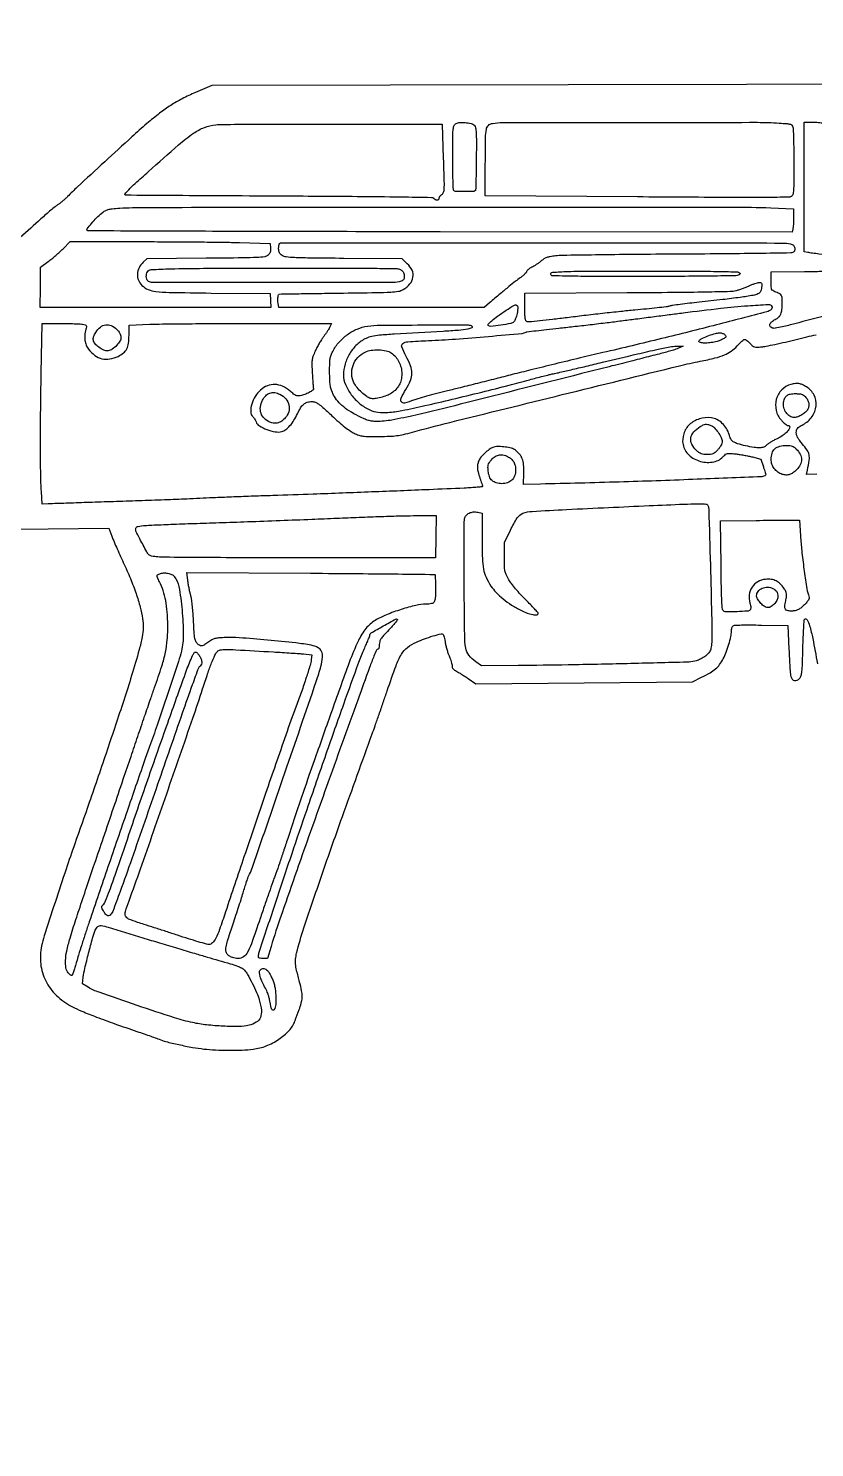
# Model space of a CAD drawing. Extents: x 225 to 3815, y 150 to 1222.
# Drawn here: x 1177 to 1771, y 150 to 1222 of the extents above; entities that cross this region are included whole.
import ezdxf

# ---------------------------------------------------------------- set-up
doc = ezdxf.new("R2010")
doc.units = 0
doc.header["$MEASUREMENT"] = 0

msp = doc.modelspace()

# ---------------------------------------------------------------- linework, layer by layer
at = {"color": 6}
for points in [[(2838.900892, 1188.764707, -0.000001), (2809.671875, 1189.558423, -0.000001), (2775.063923, 1190.498359, -0.000001), (2738.5, 1191.491581, 0.000093)], [(2123.5, 1180.123658), (1719.5, 1179.454672), (1315.5, 1178.785686), (1303.236743, 1173.460825, 0.016472), (1293.12321, 1168.667555, 0.023644), (1284.53342, 1163.717283, 0.022412), (1276.118266, 1157.774113, 0.012864), (1266.5, 1149.909131, 0.006779), (1255.120413, 1139.832799, 0.001282), (1234.659608, 1121.118202, 0.000956), (1214.026297, 1102.075439, 0.012609), (1206.591606, 1094.830679, -0.014409), (1204.832918, 1093.129216, -0.010346), (1202.776269, 1091.327739, -0.010461), (1200.74559, 1089.693175, -0.022085), (1199.091606, 1088.530617, 0.026874), (1197.155676, 1087.142008, 0.005551), (1193.911284, 1084.480246, 0.005821), (1190.209072, 1081.299298, 0.005454), (1186.5, 1077.964172, -0.006424), (1170.902003, 1063.993344, -0.038701)], [(1780, 1005.179722, -0.000728), (1755.998611, 998.790753, -0.008141), (1746.400125, 996.417202, -0.016953), (1741.027299, 995.371435, -0.131943), (1738.510938, 995.634176, -0.183931), (1737.211211, 996.797802, -0.215175), (1737.124337, 998.43822, -0.125098), (1738.464971, 1000.316571, -0.057631), (1740.984, 1001.991838, 0.063728), (1743.755158, 1003.883733, 0.111186), (1745.370525, 1006.132033, 0.078392), (1746.18918, 1009.405003, 0.020059), (1746.454811, 1014.875402, 0.024589), (1746.307221, 1018.494197, 0.131665), (1745.632888, 1020.331527, 0.130769), (1744.127839, 1021.591912, 0.024127), (1740.75, 1022.975848, -0.063486), (1739.158371, 1023.779156, -0.162613), (1738.382879, 1024.790456, -0.075975), (1738.062759, 1026.548439, -0.007116), (1738, 1030.958078), (1738, 1037.965658), (1763.25, 1038.250788, 0.000048), (1774.323277, 1038.376897, 0.000034), (1786.7375, 1038.520323, 0.000035), (1798.585657, 1038.658839, 0.000074)], [(1772.625, 885.053918), (1764.75, 885), (1765.439479, 888.25, 0.016248), (1766.760043, 895.651754, 0.08516), (1766.653555, 899.770516, 0.100746), (1765.181373, 903.286096, 0.027303), (1761.502043, 908.106184, -0.016057), (1759.356317, 910.789883, -0.039098), (1758.002637, 912.929052, -0.052725), (1757.252893, 914.802442, -0.068942), (1757, 916.627819, -0.055807), (1757.209798, 918.50164, -0.120144), (1757.853333, 919.793578, -0.07835), (1759.213046, 920.969718, -0.014581), (1762.074863, 922.637262, 0.113203), (1768.924709, 928.692207, 0.132571), (1771.954323, 936.793458, 0.142214), (1770.411073, 944.893296, 0.137611), (1764.75914, 951.029872, 0.028794), (1761.526187, 952.776824, 0.068479), (1758.922355, 953.585407, 0.072138), (1756.280962, 953.639096, 0.034847), (1752.954191, 952.987665, 0.13489), (1745.965621, 948.881721, 0.128385), (1741.895355, 941.707561, 0.125212), (1741.798265, 933.312595, 0.124931), (1745.72388, 925.883872, 0.018128), (1747.168729, 924.3967, 0.023155), (1748.608445, 923.140887, 0.022022), (1749.877218, 922.221739, 0.146766), (1750.616362, 922, -0.073187), (1751.145072, 921.922194, -0.087748), (1751.593556, 921.695915, -0.100548), (1751.89337, 921.35958, -0.132678), (1752, 920.964817, -0.147002), (1751.357835, 918.827809, -0.056752), (1749.350026, 916.430506, -0.047104), (1746.311535, 914.042643, -0.032647), (1742.488579, 911.92098, 0.013602), (1739.991393, 910.656923, 0.014064), (1737.59479, 909.272228, 0.013897), (1735.590689, 907.959679, 0.056963), (1734.501367, 907.001511, -0.1271), (1732.383212, 905.606522, -0.076177), (1729.400009, 905.071421, -0.046858), (1725.109362, 905.364595, -0.014207), (1718.697405, 906.599619, -0.017261), (1712.683849, 908.155729, -0.078551), (1709.429684, 909.705694, -0.117773), (1707.490761, 911.850437, -0.063553), (1706.183647, 915.184454, 0.078048), (1704.30821, 919.589765, 0.064796), (1701.070957, 923.530759, 0.066574), (1697.038511, 926.41419, 0.094169), (1692.832305, 927.715434, 0.100494), (1683.790829, 926.917036, 0.117469), (1676.339124, 922.628099, 0.125732), (1671.956374, 915.707195, 0.125607), (1671.4285, 907.529437, 0.163984), (1675.814452, 899.697965, 0.117101), (1684.689731, 894.825606, 0.118322), (1694.733097, 894.490328, 0.16938), (1702.321007, 899.015603, -0.064615), (1703.59068, 900.184927, -0.110536), (1704.914265, 900.736821, -0.059984), (1706.868459, 900.844501, -0.008828), (1710.823289, 900.517746, -0.012219), (1713.839821, 900.140151, -0.007346), (1717.399598, 899.552313, -0.007354), (1720.924319, 898.863263, -0.01273), (1723.828505, 898.173386), (1730.152443, 896.5), (1732.127254, 890.634365, -0.005724), (1732.862551, 888.364776, -0.009116), (1733.433535, 886.40591, -0.003625), (1733.874313, 884.736554, -0.268992), (1733.801032, 884.476473, -0.184426), (1731.022114, 883.282338, -0.000322), (1678.951243, 881.17458, -0.002498), (1623.332903, 879.237443, -0.002034), (1563.750223, 877.702881), (1551.000446, 877.426414), (1551.184543, 886.055222, 0.026256), (1550.987587, 892.372443, 0.067896), (1549.998026, 896.813281, 0.084403), (1548.019951, 900.24225, 0.059728), (1544.791471, 903.309758, 0.093672), (1541.888919, 904.725206, 0.031605), (1537.260587, 905.681433, 0.032103), (1532.387134, 906.054314, 0.064611), (1528.564526, 905.605551, 0.087178), (1525.86691, 904.401451, 0.031005), (1522.508248, 901.8177, 0.031378), (1519.403774, 898.743782, 0.062672), (1517.448917, 895.901216, 0.059688), (1516.386426, 893.061375, 0.069902), (1516.101758, 890.201207, 0.05385), (1516.606105, 886.817738, 0.020607), (1518, 882.259676, -0.003251), (1518.766284, 880.033295, -0.004693), (1519.4125, 878.054122, -0.002516), (1519.934234, 876.374506, -0.074172), (1520, 875.933612, -0.384492), (1519.756863, 875.664175, -0.00206), (1515.960938, 875.289407, -0.007175), (1511.522231, 874.933819, -0.004323), (1506.25, 874.633266, -0.001864), (1479.681747, 873.448269, -0.000465), (1436.265408, 871.714412, -0.00049), (1392.186225, 870.038398, -0.001396), (1361.5, 868.987512, 0.000955), (1347.126373, 868.507972, 0.000828), (1332.053125, 867.951286, 0.000833), (1318.402768, 867.401751, 0.002441), (1309, 866.961539, -0.002761), (1298.910427, 866.495652, -0.000659), (1282.128125, 865.835734, -0.000677), (1262.850782, 865.129303, -0.00067), (1243.5, 864.472387, 0.000145), (1225.165094, 863.869236, 0.00021), (1208.984375, 863.325448, 0.000104), (1195.236469, 862.854767, 0.003601), (1192, 862.719942), (1187.5, 862.5), (1186.86193, 872, -0.012699), (1186.323291, 884.919229, -0.00351), (1186.135303, 905.233908, -0.003117), (1186.237542, 930.797237, -0.001837), (1186.662314, 961.336341), (1187.324629, 999), (1201.037314, 999, -0.004299), (1206.523762, 998.95283, -0.005208), (1211.668113, 998.810757, -0.004442), (1215.990665, 998.607837, -0.035415), (1217.971154, 998.355769, -0.022262), (1219.887258, 997.882983, -0.179018), (1220.602772, 997.34946, -0.184204), (1220.787891, 996.487181, -0.023815), (1220.405591, 994.605769, 0.036806), (1219.607919, 990.081365, 0.058045), (1219.6671, 986.143824, 0.065353), (1220.595229, 982.67597, 0.064985), (1222.388054, 979.557881, 0.072237), (1227.132647, 974.911237, 0.098624), (1232.547794, 972.400597, 0.099066), (1238.492925, 972.162462, 0.073479), (1244.78199, 974.136509, 0.059927), (1248.782583, 976.70387, 0.101632), (1251.268825, 979.791197, 0.085744), (1252.587439, 983.989441, 0.033204), (1252.996262, 990.09344), (1253, 997.68688), (1268.75, 998.340109, -0.00721), (1278.193359, 998.595445, -0.001008), (1297.726294, 998.80243, -0.001153), (1320.851909, 998.947528, -0.000979), (1345.27568, 998.996669), (1406.05136, 999), (1404.459934, 995.922521, -0.01862), (1403.628188, 994.451087, -0.00771), (1402.400023, 992.522869, -0.007616), (1401.018749, 990.494277, -0.009736), (1399.682241, 988.670805, 0.022515), (1398.25614, 986.617046, 0.010468), (1396.584828, 983.835134, 0.010346), (1394.94898, 980.836215, 0.014211), (1393.612189, 978.070641, 0.016998), (1391.925346, 973.941606, 0.055964), (1391.221108, 971.088996, 0.042071), (1391.067242, 967.756003, 0.00665), (1391.403356, 961.204897, 0.001231), (1391.677267, 957.124183, 0.001758), (1391.941976, 953.504488, 0.000955), (1392.182489, 950.444041, 0.026679), (1392.289153, 949.650908, -0.299706), (1391.819192, 948.524758, -0.027011), (1389.06588, 946.877828, -0.032188), (1385.6887, 945.366813, -0.03976), (1382.373227, 944.424645, -0.063654), (1380.579389, 944.298406, -0.090869), (1379.031896, 944.67402, -0.059447), (1377.284432, 945.717023, -0.01414), (1374.655913, 947.865058, 0.069367), (1368.999239, 951.530107, 0.099985), (1363.219712, 952.926632, 0.105483), (1357.580053, 951.944553, 0.084685), (1352.321639, 948.709253, 0.075675), (1348.30498, 943.932764, 0.066483), (1345.673526, 937.966122, 0.075257), (1344.925172, 932.345548, 0.194274), (1346.496118, 928.646739, -0.038767), (1347.136485, 927.89855, -0.01974), (1347.826521, 926.870037, -0.019487), (1348.458207, 925.747296, -0.027556), (1348.924217, 924.699324, 0.165306), (1351.466256, 921.625398, 0.048049), (1357.06227, 918.879624, 0.048328), (1363.361675, 917.179906, 0.103585), (1368.368451, 917.377627, 0.104477), (1371.328283, 918.822401, 0.045898), (1374.522678, 921.822459, 0.040846), (1377.581497, 925.90189, 0.033986), (1380.151858, 930.677125, -0.029613), (1382.556255, 935.239086, -0.08063), (1384.915379, 938.010695, -0.103941), (1387.643001, 939.492209, -0.072736), (1391.115179, 940, -0.089376), (1393.580762, 939.555722, -0.06515), (1396.047434, 938.250551, -0.030008), (1399.466544, 935.503765, -0.004186), (1406.142673, 929.344409, 0.008413), (1411.365157, 924.607271, 0.013506), (1415.992109, 920.766096, 0.015684), (1419.943052, 917.858115, 0.040909), (1423, 916.10231, 0.027812), (1426.602233, 914.646895, 0.049843), (1429.70705, 913.923966, 0.029884), (1433.819357, 913.638062, 0.004614), (1442, 913.634499, 0.007601), (1449.814638, 913.822035, 0.022564), (1455.155122, 914.273388, 0.024251), (1460.221616, 915.184485, 0.009939), (1467, 916.888562, -0.005768), (1495.396555, 924.27976, -0.000355), (1580.101688, 945.223039, -0.000194), (1668.797346, 967.049497, -0.012261), (1684.5, 970.501244, 0.011615), (1695.594191, 972.924926, 0.038582), (1702.687677, 975.239773, 0.055654), (1707.837032, 978.078052, 0.052915), (1712.330541, 982.024596, -0.011545), (1714.169338, 983.930532, -0.016197), (1715.902826, 985.538475, -0.012458), (1717.395566, 986.771837, -0.167959), (1718.055626, 987, -0.143431), (1718.667805, 986.820701, -0.021662), (1719.723537, 986.077862, -0.022805), (1720.923576, 985.062821, -0.017942), (1722.130025, 983.860808, 0.026856), (1724.039662, 982.024821, 0.107044), (1725.457915, 981.252303, 0.084565), (1727.236532, 981.043688, 0.013143), (1730.781234, 981.321653, 0.023291), (1734.145478, 981.833949, 0.003488), (1740.841988, 983.223956, 0.003913), (1748.732027, 984.983912, 0.003367), (1757, 986.954975, -0.002253), (1765.011898, 988.883867, -0.003252), (1772.115113, 990.511458, -0.001704)], [(1169.123259, 843.677951), (1237.746519, 844.293423), (1239.95258, 838.396711, 0.011221), (1241.215744, 835.238169, 0.002802), (1243.423395, 830.137642, 0.002862), (1246.015517, 824.330198, 0.002874), (1248.670248, 818.561217, -0.011432), (1254.0474, 806.329128, -0.015289), (1258.326446, 794.985912, -0.017128), (1261.434573, 784.7903, -0.029237), (1263.23044, 776.073901, -0.040029), (1263.683098, 769.089223, -0.043731), (1262.986468, 762.330289, -0.021939), (1260.70191, 752.745334, -0.003003), (1254.941474, 733, -0.007807), (1249.065303, 714.366101, -0.001141), (1236.462873, 676.762418, -0.001399), (1223.013179, 637.297273, -0.002751), (1212.056291, 606, 0.00476), (1205.451717, 586.888849, 0.002116), (1197.090684, 561.572791, 0.001136), (1188.968706, 536.432731, 0.024501), (1186.959033, 528.915123, 0.081605), (1186.285582, 515.287454, 0.087763), (1190.072957, 502.528184, 0.085281), (1198.13271, 491.561263, 0.07191), (1209.844482, 483.14172, 0.02108), (1217.365289, 479.623388, 0.007398), (1228.439509, 475.192245, 0.00637), (1242.335826, 470.071069, 0.003795), (1259, 464.311842, -0.001959), (1264.402208, 462.466979, -0.002353), (1269.469486, 460.687553, -0.002014), (1273.72508, 459.151279, -0.015675), (1275.683356, 458.364991, 0.042531), (1280.747505, 456.640838, 0.007534), (1290.521678, 454.372126, 0.008736), (1300.956597, 452.305322, 0.016003), (1309.534151, 451.04349, 0.0169), (1318.263205, 450.341389, 0.010883), (1328.412487, 450.09069, 0.010925), (1338.448488, 450.280592, 0.018645), (1346.806153, 450.934279, 0.064678), (1356.695155, 453.401679, 0.054976), (1366.227933, 458.407448, 0.057789), (1373.91458, 464.998662, 0.100055), (1378.276021, 472.159291, -0.000757), (1379.023715, 474.213086, -0.000365), (1379.986938, 476.840542, -0.000362), (1380.994807, 479.577449, -0.000521), (1381.891776, 482, 0.029227), (1383.3701, 486.826652, 0.06005), (1383.838004, 490.746049, 0.050124), (1383.395778, 495.09661, 0.015185), (1381.869539, 501.561663, -0.005763), (1379.581929, 510.495618, -0.034239), (1378.763844, 515.241652, -0.055315), (1378.794989, 519.005527, -0.031237), (1379.618635, 523.5, -0.018955), (1385.100593, 542.44942, -0.003112), (1397.308315, 578.591717, -0.002874), (1414.179702, 626.636256, -0.001324), (1436.669369, 689, 0.002501), (1438.882779, 695.183361, 0.000983), (1441.874091, 703.727006, 0.000972), (1445.072257, 712.977266, 0.001213), (1448.00495, 721.581297, -0.006441), (1454.686607, 740.532954, -0.047131), (1458.833124, 749.204589, -0.091805), (1463.355676, 754.326612, -0.062077), (1470.053382, 758.344903, -0.017015), (1476.194533, 760.814589, -0.015201), (1482.72303, 762.963112, -0.007552), (1488.757694, 764.64906, -0.272226), (1490.096749, 764.272339, -0.115372), (1490.437997, 763.696872, -0.009635), (1490.930635, 762.02316, -0.012435), (1491.435742, 759.977872, -0.00928), (1491.894357, 757.700122, 0.016262), (1492.445873, 755.145802, 0.010859), (1493.23505, 752.259393, 0.01094), (1494.123203, 749.491366, 0.02103), (1494.975269, 747.323003, -0.016825), (1495.750304, 745.398371, -0.016178), (1496.405235, 743.400837, -0.016341), (1496.867351, 741.604494, -0.054833), (1497, 740.398562, 0.085314), (1497.199218, 739.239509, 0.085144), (1497.774051, 738.212598, 0.068993), (1498.77395, 737.275781, 0.035103), (1500.25, 736.381148, -0.014845), (1501.885713, 735.47818, -0.004892), (1504.236373, 734.056714, -0.004867), (1506.814432, 732.428189, -0.005498), (1509.256803, 730.813587), (1515.013606, 726.916238), (1596.756803, 727.599242), (1678.5, 728.282246), (1685.494894, 731.777021, 0.015791), (1691.928494, 735.249405, 0.045817), (1696.04533, 738.176478, 0.056834), (1699.052082, 741.419517, 0.036434), (1701.787636, 745.770928, 0.029679), (1704.091617, 750.807289, 0.020527), (1706.114794, 756.739889, 0.020598), (1707.55762, 762.476007, 0.051353), (1708, 766.7719, -0.03804), (1708.092338, 767.983844, -0.038857), (1708.367188, 769.158963, -0.04184), (1708.76952, 770.134785, -0.111539), (1709.25, 770.708884, -0.154313), (1710.351353, 771.105391, -0.00389), (1715.723717, 771.275116, -0.007491), (1722.378475, 771.333822, -0.003996), (1730.608211, 771.21736), (1750.716421, 770.772062), (1751.418581, 752.983671, 0.003342), (1751.742734, 745.962809, 0.004442), (1752.136835, 739.584126, 0.00318), (1752.548126, 734.249746, 0.044153), (1752.877689, 732.34764, 0.10556), (1753.932489, 730.271886, 0.176771), (1755.591467, 729.276589, 0.166204), (1757.582003, 729.554956, 0.091942), (1759.555175, 731.060298, 0.115584), (1760.654936, 733.047009, 0.042256), (1761.268652, 736.221669, 0.01831), (1761.656045, 741.756018, 0.002185), (1762.010916, 754.031901, -0.002945), (1762.255293, 762.062645, -0.004672), (1762.569313, 768.935894, -0.001264), (1762.912906, 774.901996, -0.18335), (1763.194385, 775.527718, -0.492539), (1765.128655, 775.274988, -0.060705), (1767.079999, 770.714287, -0.023068), (1769.413744, 761.048173, -0.003721), (1772.945525, 742, 0.016488)]]:
    msp.add_lwpolyline(points, format="xyb", dxfattribs=at)
for points in [[(1490.359167, 1123.528462, -0.001118), (1490.887494, 1106.399077, -0.018561), (1490.838924, 1100.697575, -0.063269), (1490.335205, 1097.797986, -0.173275), (1489.109167, 1096.15649, 0.041341), (1488.302189, 1095.518771, 0.042546), (1487.619568, 1094.762638, 0.046278), (1487.148425, 1094.005813, 0.116606), (1487, 1093.378028, -0.196328), (1486.621502, 1092.451241, -0.192865), (1485.698875, 1092.045519, -0.127021), (1484.411419, 1092.332672, -0.078479), (1483.150036, 1093.25, 0.194105), (1481.457526, 1093.969518, 0.000637), (1458.26649, 1094.36974, 0.002217), (1425.240439, 1094.751157, 0.000441), (1366.200036, 1095.119192, -0.000105), (1321.817717, 1095.366019, -0.000174), (1284.413448, 1095.594921, -0.000003), (1250.468758, 1095.814667, -0.119459), (1250.25, 1095.869192, -0.475776), (1250.044634, 1096.879318, -0.021289), (1252.7557, 1099.907739, -0.014312), (1257.757034, 1104.75195, -0.002414), (1267.625109, 1113.690083, -0.003575), (1290.446796, 1133.868753, -0.027349), (1301.73217, 1142.666776, -0.059216), (1309.934582, 1147.033373, -0.069521), (1318.5, 1149.057731, -0.021273), (1323.614521, 1149.317378, -0.000505), (1347.53125, 1149.488935, -0.001111), (1375.571499, 1149.599457, -0.000754), (1407.5, 1149.606236), (1489.5, 1149.5)], [(1513.908379, 1148.519882, -0.157899), (1514.78297, 1146.807001, -0.026126), (1515.182687, 1143.072818, -0.013986), (1515.352453, 1136.650288, -0.001943), (1515.280111, 1123.327419, -0.0017), (1515.164653, 1114.24822, -0.002757), (1514.99775, 1106.53248, -0.000437), (1514.806549, 1099.709145, -0.191415), (1514.627665, 1099.294331, -0.194798), (1513.317851, 1098.739592, -0.004547), (1506.489639, 1098.693506, -0.004588), (1499.6662, 1098.772133, -0.192106), (1498.341784, 1099.332533, -0.189986), (1498.00073, 1100.105729, -0.00151), (1497.747274, 1106.969616, -0.005192), (1497.56075, 1114.903291, -0.003281), (1497.5, 1124.162022, -0.001481), (1497.544517, 1139.190745, -0.018086), (1497.78653, 1144.936871, -0.050931), (1498.341173, 1147.984284, -0.162263), (1499.5, 1149.665376, -0.143336), (1502.192878, 1150.681484, -0.038874), (1506.795354, 1150.673995, -0.039009), (1511.351843, 1149.951225, -0.138425)], [(1744.178264, 1150.348715, -0.004692), (1750.11976, 1149.899204, -0.049603), (1752.507852, 1149.454713, -0.138415), (1753.734584, 1148.688635, -0.123517), (1754.445451, 1147.361319, -0.053144), (1754.684688, 1145.660164, -0.001663), (1754.897082, 1138.629756, -0.003228), (1755.06659, 1130.329597, -0.002229), (1755.15592, 1120.931877, -0.002002), (1755.169765, 1107.651696, -0.012988), (1754.976204, 1100.964477, -0.021738), (1754.584083, 1096.99161, -0.16229), (1753.748082, 1095.31951, -0.195166), (1751.473257, 1094.357968, -0.001922), (1733.400639, 1094.166762, -0.002975), (1704.22607, 1094.143848, -0.000325), (1637.109349, 1094.533999), (1522, 1095.277872), (1522.118315, 1119.388936, -0.002262), (1522.305628, 1139.250411, -0.039937), (1522.906796, 1145.641677, -0.158284), (1524.479907, 1148.608234, -0.155784), (1527.50588, 1150.108095, -0.037391), (1535.339584, 1150.707291, -0.000121), (1633.313219, 1150.839797, -0.000261), (1727.635391, 1150.895332, -0.01655)], [(1777.768271, 1150.164378, -0.217528), (1779.587727, 1147.368151, -0.025263), (1780.336984, 1139.743778, -0.013623), (1780.608894, 1126.283432, -0.001663), (1780.302864, 1096.779291), (1779.67312, 1050.810394), (1774.08656, 1051.44553, -0.003502), (1771.746028, 1051.728244, -0.003181), (1769.33324, 1052.052461, -0.003183), (1767.178417, 1052.369986, -0.01023), (1765.75, 1052.619788), (1763, 1053.158911), (1763, 1102.079455), (1763, 1151), (1769.75, 1150.984687, -0.01095), (1772.427585, 1150.919961, -0.013971), (1774.889742, 1150.737405, -0.011909), (1776.922468, 1150.480398, -0.10437)], [(1737.75, 1086.339542), (1755, 1085.685199), (1754.986345, 1079.0926, -0.008217), (1754.93656, 1076.402569, -0.008749), (1754.798463, 1073.771377, -0.00841), (1754.602153, 1071.514193, -0.039577), (1754.36592, 1070.235493), (1753.75915, 1067.970987), (1487.962835, 1068.235493, -0.000245), (1385.995626, 1068.386888, -0.000407), (1300.039997, 1068.626514, -0.000009), (1222.160059, 1068.908451, -0.19798), (1221.471401, 1069.195193, -0.373358), (1221.383872, 1070.43141, -0.01245), (1224.675377, 1074.59565, -0.02129), (1228.549241, 1078.869504, -0.030498), (1232.356006, 1082.282417, -0.031441), (1234.995763, 1084.115862, -0.068006), (1237.259769, 1085.095553, -0.04509), (1240.235884, 1085.644727, -0.007776), (1245.958981, 1086.085156, -0.01513), (1265.103055, 1086.678755, -0.000056), (1488.944026, 1086.819478, -0.000087), (1708.328589, 1086.89486, -0.009521)], [(1336.5, 1060.118719), (1359.5, 1059.5), (1359.798508, 1055.948887, -0.035163), (1359.822545, 1054.177172, -0.065719), (1359.554974, 1052.770578, -0.073435), (1358.959796, 1051.586705, -0.055755), (1357.996388, 1050.496731, -0.152206), (1355.499955, 1049.341314, -0.020565), (1349.680849, 1048.814699, -0.009273), (1338.974798, 1048.487186, -0.000772), (1311.19788, 1048.195756), (1266.5, 1047.795823), (1263.773115, 1045.232966, 0.086543), (1260.626157, 1041.039112, 0.104215), (1259.345526, 1036.290227, 0.110853), (1260.117786, 1031.654715, 0.109072), (1262.798587, 1027.762728, 0.082932), (1267.56614, 1024.605971, 0.077511), (1273.213544, 1023.07542, 0.023398), (1283.29783, 1022.437642, 0.001284), (1315, 1022), (1359.5, 1021.5), (1359.80226, 1016.25), (1360.104519, 1011), (1273.05226, 1011), (1186, 1011), (1186.029148, 1026.25), (1186.058297, 1041.5), (1191.941202, 1045.769744, 0.013339), (1194.579723, 1047.794367, 0.007601), (1197.664026, 1050.37322, 0.007587), (1200.691999, 1053.065377, 0.012448), (1203.162054, 1055.44534), (1208.5, 1060.851191), (1261, 1060.794314, -0.001001), (1282.786705, 1060.727109, -0.000966), (1304.834375, 1060.572397, -0.000954), (1324.252709, 1060.361596, -0.003533)], [(1752.5, 1059.126938, -0.041631), (1753.97426, 1058.683369, -0.100909), (1754.922905, 1058.06643, -0.111696), (1755.497611, 1057.170945, -0.058177), (1755.804095, 1055.873, -0.047146), (1755.82998, 1054.665704, -0.087203), (1755.591082, 1053.717256, -0.102943), (1755.080497, 1053.010881, -0.088454), (1754.304095, 1052.520536, -0.093341), (1752.806483, 1052.215843, -0.00018), (1728.061203, 1051.864174, -0.00129), (1700.216797, 1051.550322, -0.000798), (1667.5, 1051.318182, 0.000879), (1634.395808, 1051.077966, 0.001292), (1605.30563, 1050.74056, 0.000596), (1580.510982, 1050.359351, 0.024347), (1575.136189, 1050.008152, 0.013993), (1571.111889, 1049.433166, 0.043908), (1568.473593, 1048.737924, 0.0558), (1566.355096, 1047.696472, 0.035033), (1564.136189, 1046.049824, -0.017864), (1562.498682, 1044.745191, -0.012792), (1560.581411, 1043.40109, -0.012943), (1558.686877, 1042.213409, -0.026918), (1557.140956, 1041.408084, 0.033395), (1555.822403, 1040.699358, 0.035395), (1554.636762, 1039.833577, 0.03787), (1553.734365, 1038.945881, 0.115109), (1553.332993, 1038.191019, -0.112078), (1552.89331, 1037.352031, -0.022698), (1551.738282, 1036.115487, -0.022893), (1550.232602, 1034.772619, -0.019683), (1548.534589, 1033.5, 0.015528), (1544.972269, 1030.876061, 0.005089), (1539.887672, 1026.797138, 0.004206), (1533.43664, 1021.421939, 0.002124), (1525.390712, 1014.543393), (1521.281424, 1011), (1443.752003, 1011), (1366.222582, 1011), (1365.591162, 1014.365757, -0.035828), (1365.360399, 1016.384432, -0.038584), (1365.429628, 1018.365225, -0.042071), (1365.766401, 1020.05998, -0.104581), (1366.356989, 1021.170804, -0.217602), (1366.506808, 1021.242292, -0.000018), (1379.67674, 1021.461574, -0.000584), (1394.23497, 1021.686439, -0.000352), (1411.5, 1021.920804, 0.000775), (1439.841772, 1022.329548, 0.009569), (1450.631967, 1022.708527, 0.024658), (1456.535806, 1023.322071, 0.094853), (1459.996602, 1024.554066, 0.081571), (1465.140043, 1028.833129, 0.139191), (1467.490672, 1033.858859, 0.148441), (1466.780192, 1039.135398, 0.097411), (1463.177215, 1044.152658), (1459.286157, 1047.805316), (1415.348259, 1048.152658, -0.000895), (1389.155195, 1048.406626, -0.008486), (1377.941449, 1048.725827, -0.016772), (1371.602382, 1049.227469, -0.117453), (1368.70518, 1050.273053, -0.045038), (1367.408752, 1051.30057, -0.080557), (1366.588206, 1052.380356, -0.079538), (1366.144681, 1053.673931, -0.042918), (1366, 1055.356386, -0.018552), (1366.048857, 1056.672664, -0.022976), (1366.195833, 1057.890105, -0.02218), (1366.407415, 1058.880642, -0.133435), (1366.666667, 1059.333333, -0.199043), (1368.199278, 1059.96771, -0.000008), (1558.394305, 1059.868966, -0.000027), (1746.50092, 1059.758219, -0.052148)], [(1458, 1039.712454, -0.060166), (1459.148385, 1038.949501, -0.076157), (1459.980131, 1037.986072, -0.071111), (1460.5234, 1036.763549, -0.04488), (1460.813406, 1035.226552, -0.032201), (1460.870156, 1033.476291, -0.117812), (1460.579878, 1032.413013, -0.132258), (1459.862482, 1031.6643, -0.045142), (1458.498307, 1030.999356, -0.091127), (1452.394059, 1029.878666, -0.000217), (1361.903297, 1029.934324, -0.00011), (1269.968194, 1030.050962, -0.198526), (1267.2, 1031.2, -0.117397), (1266.382075, 1032.529073, -0.071396), (1266.058582, 1034.354442, -0.067765), (1266.259062, 1036.303998, -0.081385), (1266.976539, 1038, -0.243079), (1269.790419, 1039.653483, -0.006715), (1284.388977, 1040.251267, -0.00586), (1309.340983, 1040.644914, -0.000575), (1369.5, 1040.819636, -0.000605), (1413.425116, 1040.843508, -0.002961), (1438.271108, 1040.679804, -0.001712), (1455.182281, 1040.410336, -0.112184)], [(1730.810365, 1026.257103, -0.032382), (1730.531637, 1024.380796, -0.076567), (1730.028421, 1023.064087, -0.091034), (1729.216495, 1022.099061, -0.061481), (1728, 1021.324516, -0.070135), (1724.399887, 1020.19459, -0.005713), (1714.608161, 1018.688109, -0.006415), (1701.407596, 1016.983785, -0.002737), (1683.70629, 1015.027017, 0.002894), (1676.238345, 1014.199098, 0.003661), (1669.34451, 1013.343198, 0.002904), (1663.57595, 1012.549969, 0.029486), (1661.20629, 1012.06612, -0.033865), (1658.747074, 1011.586359, -0.002539), (1651.979348, 1010.7711, -0.003502), (1643.887969, 1009.89543, -0.002655), (1635, 1009.04414, 0.003574), (1624.349691, 1008.00429, 0.001721), (1610.714187, 1006.527042, 0.001706), (1596.504929, 1004.88901, 0.002445), (1583.920637, 1003.332326, -0.002752), (1572.846362, 1001.969325, -0.004231), (1563.245712, 1000.923578, -0.001489), (1554.971197, 1000.117954, -0.115633), (1553.670637, 1000.296147, -0.193474), (1552.798366, 1001.106527, -0.072771), (1552.305249, 1002.731376, -0.032302), (1552.058184, 1005.638412, -0.005051), (1552, 1011.397728), (1552, 1021.858225), (1629.25, 1022.292504, 0.000889), (1664.190809, 1022.55109, 0.002471), (1688.74611, 1022.897851, 0.001544), (1707.012106, 1023.302513, 0.050644), (1711.384625, 1023.858339, 0.018497), (1713.623126, 1024.464944, 0.009948), (1716.337033, 1025.368875, 0.009894), (1719.070787, 1026.40161, 0.015294), (1721.384625, 1027.411599, -0.014447), (1723.512537, 1028.344725, -0.014754), (1725.676028, 1029.146411, -0.014665), (1727.592135, 1029.730811, -0.057725), (1728.810365, 1029.916652, -0.056377), (1730.076918, 1029.819477, -0.223993), (1730.690643, 1029.372076, -0.130822), (1730.922072, 1028.426369, -0.015642)], [(1714.095158, 1037.305355, -0.09822), (1714.510574, 1036.684076, -0.281664), (1714.433443, 1036.192195, -0.129376), (1713.819132, 1035.76391, -0.02004), (1712.394645, 1035.305355, -0.064694), (1710.109981, 1034.978381, -0.000436), (1690.081552, 1034.736573, -0.001709), (1667.157147, 1034.55816, -0.001091), (1640.5, 1034.5, -0.000559), (1600.859482, 1034.544347, -0.004875), (1583.25, 1034.755435, -0.00349), (1572.400199, 1035.06708, -0.403797), (1571.5, 1036, -0.393189), (1573.029397, 1037.644193, -0.00969), (1584.230593, 1038.237667, -0.007911), (1603.552889, 1038.580339, -0.000834), (1648.700514, 1038.591361, -0.000866), (1680.308776, 1038.491612, -0.003694), (1699.186988, 1038.259858, -0.001527), (1712.581475, 1037.955513, -0.192278)], [(1738.553851, 1011.912868, -0.105873), (1738.730522, 1011.417547, -0.077905), (1738.716592, 1010.833303, -0.073839), (1738.519464, 1010.251622, -0.077968), (1738.164365, 1009.764365, -0.133414), (1734.75387, 1007.81103, -0.000684), (1696.68362, 997.947762, -0.003196), (1655.288023, 987.565016, -0.002633), (1611, 977.003979, 0.00133), (1593.757355, 972.939701, 0.000965), (1574.584375, 968.327404, 0.000975), (1556.401396, 963.878541, 0.002135), (1542.5, 960.385468, -0.000608), (1529.933051, 957.186872, -0.000461), (1516.141772, 953.70805, -0.000466), (1503.193433, 950.467395, -0.001088), (1493.493268, 948.0717, 0.003187), (1485.430749, 946.044525, 0.003646), (1477.749865, 944.001311, 0.003296), (1471.259369, 942.177892, 0.020689), (1467.993268, 941.088863, -0.025884), (1461.186362, 938.897494, -0.311376), (1458.726674, 939.778725, -0.276134), (1458.493305, 942.543391, -0.022172), (1462.140004, 949.235066, 0.039114), (1465.532869, 955.995965, 0.096905), (1466.595202, 961.411034, 0.091594), (1465.563168, 967.013611, 0.032467), (1462.152945, 974.454278, -0.030317), (1458.994604, 981.26796, -0.349719), (1459.806854, 983.899182, -0.134507), (1463.592094, 985.200474, -0.004759), (1479.147636, 986.044372, 0.006875), (1499.495131, 987.234637, 0.003748), (1524.433811, 989.225883, 0.000882), (1550.031458, 991.508476, 0.116238), (1552.997421, 992.498406, -0.108438), (1553.585159, 992.704688, -0.00044), (1560.507446, 993.543808, -0.00218), (1568.379903, 994.456268, -0.001368), (1577.593925, 995.458013, 0.00179), (1588.448519, 996.647387, 0.001062), (1601.380716, 998.139099, 0.001062), (1614.273974, 999.681853, 0.001831), (1625, 1001.02828, -0.000016), (1635.663407, 1002.406179, -0.000009), (1648.353125, 1004.045263, -0.000009), (1660.995358, 1005.677729, -0.000016), (1671.5, 1007.033622, -0.00386), (1699.917406, 1010.477851, -0.010064), (1720.417292, 1012.385007, -0.005874), (1735.86461, 1013.326755, -0.273091)], [(1546.099328, 1006.502282, -0.022837), (1545.65003, 1004.586467, -0.023063), (1545.029071, 1002.72601, -0.023618), (1544.339187, 1001.162238, -0.080847), (1543.692004, 1000.263432, -0.149886), (1541.279353, 998.983238, -0.011037), (1533.811568, 997.715097, -0.00884), (1526.176922, 996.728927, -0.23026), (1524.275328, 997.405551, -0.407285), (1524.272264, 998.510512, -0.023533), (1526.986474, 1001.054164, -0.02109), (1531.32981, 1004.451158, -0.007345), (1537.854757, 1008.981312, -0.013112), (1543.541241, 1012.593885, -0.211008), (1545.746046, 1012.868305, -0.351448), (1546.737797, 1011.427284, -0.027893)], [(1243.6, 994.6, -0.058154), (1246.080273, 991.464335, -0.135996), (1246.907492, 988.616694, -0.134796), (1246.153868, 985.732709, -0.056689), (1243.75, 982.482615, -0.054779), (1240.376682, 979.575754, -0.124216), (1237.240382, 978.414375, -0.12758), (1233.984238, 978.894208, -0.059388), (1230.25, 981.026028, -0.05387), (1227.38483, 983.668625, -0.127346), (1226.092564, 986.245594, -0.135226), (1226.251931, 989.022418, -0.064289), (1227.836827, 992.265624, -0.075468), (1231.415022, 996.235094, -0.135704), (1235.394975, 997.997092, -0.144374), (1239.538509, 997.41426, -0.089964)], [(1511.966116, 997.042103, -0.572253), (1511.925681, 995.805655, -0.078876), (1508.879081, 994.724036, -0.025787), (1501.91443, 993.798218, -0.006045), (1490.1726, 992.992585, 0.000389), (1453.344637, 990.883995, 0.007933), (1442.220085, 990.061119, 0.027414), (1436.297861, 989.199262, 0.062608), (1432.02608, 987.76283, 0.075897), (1425.196993, 983.081378, 0.067151), (1419.741499, 976.39344, 0.066443), (1416.207587, 968.425813, 0.071314), (1415, 960.002173, 0.102169), (1416.481028, 952.829906, 0.059475), (1420.910905, 945.200786, 0.056686), (1427.340964, 938.410189, 0.067709), (1434.782772, 933.700906, 0.077017), (1440.98853, 931.948239, 0.049739), (1448.469005, 931.782671, 0.029424), (1459.091681, 933.237397, 0.007064), (1476.5, 936.930702, 0.002713), (1497.119331, 941.728374, 0.002147), (1519.363444, 947.13254, 0.002179), (1540.065551, 952.352182, 0.00509), (1555.5, 956.483228, -0.003358), (1560.534323, 957.849371, -0.003073), (1565.7375, 959.189728, -0.003072), (1570.397821, 960.329361, -0.010036), (1573.5, 961.002312, 0.008265), (1577.32331, 961.817534, 0.000747), (1586.84375, 964.027633, 0.00097), (1598.189766, 966.702616, 0.000758), (1610.5, 969.649863, -0.001163), (1636.988122, 975.968788, -0.005172), (1652.596398, 979.48385, -0.007016), (1662.779188, 981.51765, -0.051234), (1667.733016, 981.918426), (1671.5, 981.836852), (1668, 980.25975, -0.027582), (1665.984443, 979.482154, -0.00549), (1662.296875, 978.333082, -0.005794), (1657.967994, 977.090626, -0.005368), (1653.5, 975.915535, 0.000236), (1646.93898, 974.261773, 0.000034), (1633.540625, 970.87689, 0.000039), (1617.695399, 966.871393, 0.000033), (1601, 962.648434, -0.000273), (1503.175857, 937.954632, -0.004303), (1469.750533, 929.841755, -0.012321), (1451.58355, 926.06702, -0.044908), (1439.865795, 925.004021, -0.029948), (1436.627623, 925.195833, -0.041442), (1433.778267, 925.779009, -0.033029), (1430.619522, 926.934733, -0.011819), (1426.278664, 928.980566, -0.025058), (1419.285503, 932.930578, -0.04078), (1413.843137, 937.0318, -0.047559), (1409.771661, 941.415824, -0.058465), (1406.918561, 946.212325, -0.028747), (1405.679806, 949.480206, -0.03982), (1404.980152, 952.533526, -0.028251), (1404.637637, 956.364429, -0.007508), (1404.529209, 962.5, -0.006589), (1404.595233, 968.77398, -0.031139), (1404.903973, 972.356864, -0.048983), (1405.580274, 975.049181, -0.036568), (1406.821041, 977.849413, -0.056798), (1411.678915, 984.894465, -0.056724), (1417.999335, 990.669301, -0.057704), (1425.345742, 994.795141, -0.062995), (1433.227893, 996.981779, -0.034343), (1442.842456, 997.715133, -0.001676), (1474.811234, 997.846772, -0.000501), (1509.222741, 997.838683, -0.141614)], [(1703.020056, 990.475834, -0.039535), (1703.819469, 989.341002, -0.289869), (1703.800695, 988.70711, -0.121531), (1703.141754, 988.111403, -0.005805), (1700.486825, 986.723964, -0.052151), (1697.120085, 985.434607, -0.028041), (1692.762681, 984.526502, -0.027861), (1688.463098, 984.122491, -0.071091), (1685.356745, 984.446599, -0.01674), (1683.881401, 984.869852, -0.182323), (1683.406527, 985.248818, -0.29781), (1683.427025, 985.732857, -0.041068), (1684.11156, 986.540131, -0.094752), (1686.279672, 988.012169, -0.015771), (1690.987936, 989.870784, -0.017556), (1695.871217, 991.431421, -0.061683), (1699.127555, 991.926934, -0.052419), (1700.226409, 991.842218, -0.043815), (1701.354844, 991.530813, -0.045725), (1702.345058, 991.054655, -0.084818)], [(1451.086889, 976.720429, -0.065129), (1454.419857, 973.779052, -0.063773), (1456.911728, 970.059641, -0.061501), (1458.452186, 965.705671, -0.05362), (1458.98355, 960.897883, -0.052935), (1458.521965, 956.42508, -0.070601), (1457.124993, 952.592969, -0.070239), (1454.710142, 949.286402, -0.051739), (1451.226393, 946.373583, -0.055799), (1447.713502, 944.537984, -0.031125), (1443.108403, 943.074019, -0.030634), (1438.578388, 942.229464, -0.092506), (1435.457132, 942.421403, -0.096333), (1432.513938, 943.799738, -0.030509), (1428.760208, 946.904462, -0.031126), (1425.243083, 950.630867, -0.055692), (1422.927583, 954.141948, -0.104616), (1421.189012, 960.592408, -0.101101), (1422.177281, 967.27977, -0.09833), (1425.753712, 973.188855, -0.093324), (1431.375796, 977.413252, -0.081612), (1435.779363, 978.75337, -0.041948), (1441.554716, 979.03492, -0.042026), (1447.185913, 978.360848, -0.097774)], [(1366.961364, 945.51998, -0.095176), (1371.422248, 942.007344, -0.12357), (1373.761643, 937.380108, -0.128672), (1373.591565, 932.340597, -0.108134), (1370.998515, 927.651089, -0.056789), (1368.325177, 925.225705, -0.089045), (1365.532194, 923.89123, -0.094574), (1362.574789, 923.65557, -0.0718), (1359.418155, 924.46975, -0.095141), (1355.229854, 927.246781, -0.116799), (1352.731589, 931.204702, -0.113459), (1352.233076, 935.955328, -0.086084), (1353.751554, 940.986089, -0.080089), (1356.222735, 944.413216, -0.114398), (1359.390706, 946.392448, -0.116789), (1363.055781, 946.753145, -0.085916)], [(1763.710751, 943.75, -0.049823), (1765.529213, 941.315906, -0.087096), (1766.432832, 938.974457, -0.096022), (1766.440109, 936.62808, -0.07235), (1765.595576, 934.184824, -0.090801), (1763.949602, 932.056792, -0.045085), (1761.206425, 930.009143, -0.045112), (1758.148653, 928.490538, -0.092964), (1755.533129, 928, -0.140661), (1752.135127, 928.975228, -0.101053), (1749.258035, 931.711948, -0.094495), (1747.545245, 935.541759, -0.104771), (1747.450782, 939.589336, -0.05901), (1748.437932, 942.743296, -0.132727), (1750.011534, 944.668965, -0.116273), (1752.492224, 945.689401, -0.039708), (1756.397115, 946, -0.018875), (1759.14929, 945.89607, -0.055799), (1761.005237, 945.544958, -0.074622), (1762.420365, 944.865865, -0.058369)], [(1692.401499, 922.03745, -0.109179), (1695.050594, 920.298752, -0.038845), (1697.966456, 916.800393, -0.038693), (1700.2954, 912.913668, -0.11614), (1701, 909.921164, -0.076349), (1700.782872, 908.507519, -0.04575), (1700.125686, 906.936695, -0.039472), (1699.066194, 905.271235, -0.02767), (1697.631923, 903.571202, -0.024004), (1695.619857, 901.63315, -0.075013), (1694.040679, 900.623352, -0.077805), (1692.266315, 900.143959, -0.027152), (1689.617238, 900, -0.028389), (1687.047215, 900.146036, -0.066404), (1685.18356, 900.614243, -0.065212), (1683.487633, 901.560624, -0.026584), (1681.450652, 903.25, -0.094006), (1678.069751, 907.811875, -0.154875), (1677.391469, 912.521924, -0.141722), (1679.560885, 917.06092, -0.074081), (1684.411303, 921.109054, -0.02348), (1686.773147, 922.401293, -0.084705), (1688.413841, 922.881406, -0.09071), (1690.060487, 922.773807, -0.029295)], [(1757.025711, 904.128135, -0.075097), (1759.87901, 900.259524, -0.118016), (1760.898503, 896.277336, -0.120485), (1759.997406, 892.324427, -0.08036), (1757.270257, 888.539064, -0.039766), (1754.477851, 886.155298, -0.079099), (1751.890806, 884.843586, -0.090664), (1749.268326, 884.499252, -0.067225), (1746.388684, 885.036738, -0.076559), (1743.01468, 886.75739, -0.077285), (1740.32727, 889.408922, -0.078255), (1738.596784, 892.71943, -0.081547), (1738, 896.354219, -0.076834), (1738.723513, 901.034686, -0.134335), (1740.838431, 904.306773, -0.122034), (1744.493435, 906.242491, -0.057447), (1749.826923, 906.936614, -0.029671), (1752.154437, 906.832558, -0.067093), (1753.865126, 906.417573, -0.069556), (1755.367117, 905.575727, -0.033926)], [(1538.988956, 898.505711, -0.059965), (1541.683644, 896.673873, -0.08166), (1543.553234, 894.413294, -0.079249), (1544.636803, 891.618666, -0.052979), (1545, 888.200571, -0.086339), (1544.273212, 884.023016, -0.112725), (1542.18962, 880.765179, -0.111606), (1538.879905, 878.713135, -0.08337), (1534.632687, 878, -0.068842), (1530.375023, 878.589007, -0.118117), (1527.263896, 880.329569, -0.116847), (1525.257888, 883.306672, -0.066466), (1524.273221, 887.558842, -0.020539), (1524.128833, 890.242691, -0.059095), (1524.32464, 892.093955, -0.07094), (1524.920051, 893.651785, -0.040396), (1526.039763, 895.333317, -0.065123), (1528.918311, 898.138677, -0.100891), (1532.045465, 899.616072, -0.104888), (1535.411123, 899.72126, -0.07501)], [(1690.490158, 861.031009, -0.06998), (1690.916736, 858.509668, -0.00013), (1692.079582, 816.400343, -0.000892), (1693.043292, 778.709739, -0.006586), (1693.234104, 760.721813, -0.017103), (1693.145388, 758.309953, -0.015736), (1692.891628, 755.841436, -0.015961), (1692.525841, 753.65587, -0.049), (1692.089031, 752.221813, -0.093944), (1690.446851, 749.720394, -0.047321), (1687.568293, 747.256404, -0.044831), (1684.013676, 745.203276, -0.051161), (1680.301321, 743.923624, -0.050945), (1674.558878, 743.185075, -0.000423), (1629.289529, 742.041233, -0.001744), (1584.625017, 741.106354, -0.002872), (1546.851092, 740.664553), (1519.202183, 740.5), (1514.945328, 743.5, -0.071233), (1509.66781, 748.477289, -0.130629), (1507.313342, 753.855352, -0.03535), (1506.521408, 763.468184, -0.001277), (1506.19072, 800.322001, -0.001178), (1506.11477, 819.014406, -0.001785), (1506.145054, 835.276618, -0.000662), (1506.23961, 849.273738, -0.043979), (1506.469568, 851.662231, -0.128694), (1507.600244, 854.064775, -0.10797), (1509.831082, 855.795572, -0.091508), (1512.921606, 856.625088, -0.066388), (1516.487227, 856.436418), (1519.61141, 855.850318), (1519.626864, 836.175159, 0.007832), (1519.865796, 821.65083, 0.039019), (1520.761284, 813.551084, 0.059877), (1522.717624, 807.395473, 0.036565), (1526.380286, 800.697814, 0.049224), (1530.19573, 795.900577, 0.030296), (1535.529135, 791.031101, 0.027751), (1542.015323, 786.362272, 0.023645), (1549.327465, 782.164627, 0.03254), (1553.734205, 780.255634, 0.044357), (1557.921693, 779.163693, 0.058261), (1561.037821, 779.007642, 0.39491), (1562, 780.03588, 0.183122), (1561.748133, 780.700521, 0.003545), (1559.258223, 783.474118, 0.008051), (1556.243483, 786.679583, 0.00525), (1552.666291, 790.28588, -0.011825), (1548.748512, 794.340818, -0.01176), (1545.019444, 798.58376, -0.012219), (1541.885786, 802.514265, -0.03277), (1539.916291, 805.5, -0.018864), (1537.882454, 809.407801, -0.061133), (1536.964277, 812.178127, -0.043466), (1536.588794, 815.54551, -0.0062), (1536.50694, 822.5), (1536.51388, 833.5), (1541.112026, 843, -0.02917), (1546.226249, 852.162306, -0.164619), (1550.529495, 855.621295, -0.072627), (1557.548317, 857.086134, -0.002942), (1583.508364, 858.511838, -0.00061), (1615.219208, 860.027506, -0.000678), (1645.830593, 861.411597, -0.000507), (1672.15787, 862.539469, -0.00562), (1682.682612, 862.861211, -0.007474), (1686.803236, 862.879232, -0.054976), (1688.754812, 862.64309, -0.130518), (1689.833818, 862.067801, -0.12923)], [(1484.774771, 837.943348), (1484.5, 821.886695), (1383, 821.965108, -0.000564), (1343.615679, 822.039942, -0.000853), (1309.343114, 822.202195, -0.000315), (1279.827377, 822.410885, -0.021043), (1274.785068, 822.662101, -0.020109), (1269.998969, 823.297922, -0.154999), (1268.018049, 824.328804, -0.072173), (1266.366478, 826.550235, -0.00234), (1261.110832, 836.390921, -0.014326), (1258.247203, 842.211674, -0.207858), (1258.205289, 844.456094, -0.258082), (1259.809235, 845.738481, -0.0218), (1265.25, 846.426094, -0.01017), (1270.1171, 846.727189, -0.000626), (1284.617188, 847.310331, -0.000929), (1301.894383, 847.951342, -0.000688), (1321, 848.598296, 0.000771), (1342.520066, 849.330576, 0.000515), (1367.15, 850.232131, 0.000519), (1391.022202, 851.155403, 0.001021), (1410, 851.947927, -0.00135), (1426.77252, 852.637305, -0.001319), (1443.677589, 853.241748, -0.001299), (1458.52203, 853.694706, -0.004966), (1467.774771, 853.861045), (1485.049543, 854)], [(1760.177404, 838.5, 0.012889), (1761.088357, 827.438287, 0.006436), (1762.781257, 813.494212, 0.005065), (1764.700764, 800.239543, 0.039318), (1766.140866, 794.158707, -0.034974), (1766.641381, 792.124157, -0.124085), (1766.540665, 790.794657, -0.095206), (1765.80216, 789.481663, -0.015943), (1763.857682, 787.326629, -0.02069), (1760.888401, 784.484869, -0.060237), (1758.552145, 782.880525, -0.07463), (1756.201083, 782.068805, -0.045897), (1753.27889, 781.8, -0.049378), (1750.172573, 782.107514, -0.219301), (1748.726584, 783.15985, -0.156895), (1748.312802, 785.215219, -0.023029), (1748.992608, 789.464395, 0.013092), (1749.628711, 792.989891, 0.074568), (1749.635293, 794.889196, 0.088029), (1749.078642, 796.563332, 0.022003), (1747.589966, 799.043417, 0.05348), (1744.802271, 802.411016, 0.08016), (1741.685429, 804.601036, 0.081134), (1738.066955, 805.683219, 0.05618), (1733.787645, 805.753617, 0.108338), (1727.934472, 803.868172, 0.114806), (1723.549902, 799.733489, 0.11412), (1721.424081, 794.066058, 0.106068), (1721.918707, 787.876995, -0.0178), (1722.432324, 785.910693, -0.046988), (1722.614999, 784.468554, -0.070164), (1722.500947, 783.416689, -0.135137), (1722.085371, 782.685371, -0.1796), (1719.997523, 781.72787, -0.008698), (1712.243755, 781.284016, -0.009606), (1704.53704, 781.125449, -0.150147), (1702.04413, 781.887614, -0.223801), (1701.210318, 783.29237, -0.010283), (1700.783419, 788.991954, -0.009015), (1700.448842, 798.239191, -0.001424), (1700.170855, 816.419686), (1699.753451, 849.966869), (1726.626725, 850.272122, -0.000252), (1737.140363, 850.386258, -0.000357), (1746.487226, 850.476343, -0.000198), (1754.388577, 850.543718, -0.005257), (1756.5, 850.538688), (1759.5, 850.5)], [(1287.173578, 807.932839, -0.135376), (1290.713419, 800.338928, -0.018038), (1293.046008, 782.636042, -0.021707), (1293.991756, 764.298995, -0.060325), (1292.547312, 751.5, -0.0212), (1290.377896, 743.819252, -0.00112), (1282.361053, 719.620431, -0.001923), (1274.259833, 695.65634, -0.005889), (1268.515312, 679.5, 0.00525), (1264.507571, 668.273756, 0.000252), (1251.528144, 630.612917, 0.000443), (1237.119974, 588.6173, 0.000456), (1222.925102, 547, 0.002527), (1220.067245, 538.454706, 0.002398), (1217.245025, 529.73125, 0.002379), (1214.822703, 521.992148, 0.008457), (1213.378181, 517, -0.005016), (1212.335256, 513.300569, -0.007218), (1211.332207, 510.049362, -0.004148), (1210.428014, 507.338877, -0.106543), (1210.029969, 506.67868, -0.284654), (1209.580572, 506.5585, -0.070821), (1208.859014, 506.893563, -0.051257), (1208.000398, 507.585854, -0.030833), (1207.12868, 508.563539, -0.121165), (1205.391805, 512.397536, -0.058506), (1205.026906, 517.809055, -0.041198), (1205.987345, 525.048332, -0.01686), (1208.423342, 534.670026, -0.008091), (1210.584437, 541.709442, -0.001147), (1215.293919, 556.09682, -0.001307), (1220.950563, 573.095112, -0.001113), (1227.005296, 591, 0.000169), (1233.708034, 610.698567, 0.000115), (1241.333257, 633.15, 0.000115), (1248.690276, 654.844521, 0.000231), (1254.494771, 672, -0.000482), (1259.616588, 687.112744, -0.000471), (1264.809081, 702.338485, -0.000464), (1269.394294, 715.70173, -0.001768), (1272.291636, 724.02463, 0.007006), (1277.757165, 740.271055, 0.025294), (1280.56282, 750.820656, 0.03337), (1281.883418, 760.016107, 0.020265), (1282.272389, 771, 0.01787), (1281.859829, 781.090491, 0.027531), (1280.713433, 789.748157, 0.031454), (1278.798472, 797.260794, 0.039839), (1276.061609, 803.879237, -0.006816), (1274.416599, 807.215287, -0.119373), (1274.170378, 808.388539, -0.251979), (1274.620127, 809.16601, -0.039546), (1276.25, 810.001372, -0.090616), (1278.931128, 810.583593, -0.055117), (1282.173862, 810.333325, -0.05602), (1285.192042, 809.402763, -0.114114)], [(1483.997497, 809.280404, -0.198834), (1484.198022, 808.867165, -0.002791), (1484.349589, 806.044722, -0.007282), (1484.460591, 802.732635, -0.004671), (1484.497497, 798.886089, -0.011608), (1484.329657, 791.578085, -0.123196), (1483.480844, 788.747434, -0.215025), (1481.571542, 787.410978, -0.045866), (1477.438337, 787.015313, 0.057324), (1469.672028, 786.092312, 0.019044), (1458.609444, 783.019969, 0.01952), (1447.423332, 778.961877, 0.037807), (1438.914926, 774.71853, 0.090576), (1431.986687, 768.655913, 0.056777), (1426.269332, 759.492688, 0.023399), (1419.346638, 743.009671, 0.002584), (1405.478501, 704.5, 0.000404), (1392.798065, 668.617093, 0.001566), (1385.02152, 646.332005, 0.002295), (1379.01478, 628.681653, 0.001952), (1372.833644, 610, -0.001338), (1369.621783, 600.252396, -0.001675), (1366.587871, 591.228125, -0.001345), (1363.996115, 583.670458, -0.013052), (1362.805797, 580.5, 0.011469), (1361.590305, 577.293372, 0.001082), (1358.80664, 569.353951, 0.001385), (1355.533864, 559.86993, 0.00109), (1352.038948, 549.57728, -0.004542), (1345.423811, 530.528485, -0.048634), (1341.938267, 523.134674, -0.149632), (1338.555407, 520.070375, -0.156129), (1334.098003, 519.4912, -0.039), (1330.405177, 520.467665, -0.090497), (1327.923552, 521.878578, -0.118843), (1326.505127, 523.796659, -0.100758), (1326.004855, 526.273053, -0.062384), (1326.256796, 528.260212, -0.006493), (1327.485594, 532.811459, -0.007982), (1329.112622, 538.21139, -0.006309), (1331.03885, 544, 0.002954), (1333.188346, 550.317723, 0.002196), (1335.489992, 557.318244, 0.002219), (1337.603084, 563.941794, 0.005022), (1339.129478, 568.977002, -0.006127), (1340.434949, 573.249403, -0.006416), (1341.825636, 577.423073, -0.006184), (1343.116755, 580.995181, -0.028143), (1344.008774, 583.017199, 0.035176), (1346.276065, 588.358656, 0.000105), (1370.793586, 659.730002, 0.000218), (1394.431828, 728.686524, 0.016223), (1397.89888, 740, 0.038729), (1399.202349, 746.869991, 0.135296), (1398.495247, 751.283208, 0.168967), (1395.765212, 754.14062, 0.069571), (1390.638163, 755.922584, 0.021906), (1378.952383, 757.709958, 0.004203), (1357.610284, 759.841927, 0.003732), (1336.214229, 761.636837, 0.029706), (1326.300803, 761.80375, 0.008568), (1320.77351, 761.47341, 0.046155), (1317.807782, 760.967146, 0.064238), (1315.442791, 759.996058, 0.026226), (1312.512304, 758.11622, -0.009569), (1309.63173, 756.129983, -0.08636), (1308.234384, 755.51894, -0.155088), (1307.061112, 755.598591, -0.051177), (1305.508233, 756.402649, -0.120545), (1303.754167, 758.282396, -0.07967), (1302.731194, 761.068478, -0.033517), (1302.116385, 765.926785, -0.004229), (1301.582909, 776.5, 0.009357), (1301.280247, 781.482753, 0.00892), (1300.787909, 786.530992, 0.008897), (1300.194186, 790.973756, 0.03113), (1299.583919, 793.796995, -0.013661), (1298.962124, 796.254657, -0.007528), (1298.329723, 799.289701, -0.0075), (1297.780533, 802.389113, -0.011929), (1297.414015, 805.057237), (1296.73935, 811.020485), (1390.119675, 810.371477, -0.00044), (1425.960359, 810.090839, -0.000728), (1456.215669, 809.783259, -0.000032), (1483.52259, 809.464117, -0.180605)], [(1739.315741, 798.850296, -0.042216), (1741.144233, 797.681144, -0.095681), (1742.230579, 796.459244, -0.093658), (1742.79709, 794.903353, -0.03927), (1742.984687, 792.673077, -0.126247), (1742.244668, 789.722657, -0.073211), (1740.039858, 786.7803, -0.077218), (1737.239953, 784.749842, -0.190459), (1734.757238, 784.50853, -0.097125), (1732.281745, 785.775855, -0.046139), (1729.672676, 788.250773, -0.046022), (1727.629219, 791.06768, -0.134708), (1727, 793.360789, -0.172531), (1728.143626, 796.576396, -0.117563), (1731.254441, 798.957734, -0.106274), (1735.391226, 799.828846, -0.120656)], [(1449.14639, 767.517262, 0.007803), (1445.262026, 763.298094, 0.038318), (1443.298738, 760.725685, 0.068173), (1442.331181, 758.666018, 0.075903), (1442, 756.496986, -0.02668), (1441.928448, 755.157007, -0.042095), (1441.710192, 754.02724, -0.051481), (1441.394063, 753.230784, -0.279472), (1441.01342, 753, 0.293486), (1439.887295, 752.276693, 0.012713), (1437.95906, 747.760009, 0.007123), (1434.720595, 739.255003, 0.000466), (1425.7223, 714.5, 0.000838), (1401.954896, 648.579175, 0.0015), (1382.677514, 594.31787, 0.001586), (1367.908723, 551.919493, 0.008363), (1360.269909, 528.5), (1357.5, 519.5), (1354, 519.5, -0.018115), (1351.96967, 519.573581, -0.150542), (1351.121257, 519.903909, -0.219468), (1350.774171, 520.5896, -0.043462), (1350.845278, 522, -0.045905), (1351.540196, 524.981504, -0.000142), (1363.851082, 562.004582, -0.00094), (1376.149303, 598.723878, -0.001257), (1387.457158, 632, -0.001285), (1401.945055, 673.933195, -0.001761), (1415.213183, 711.590949, -0.001143), (1426.537898, 743.146842, -0.020527), (1430.606987, 753.105529, 0.00392), (1432.290208, 756.863587, 0.005715), (1433.709552, 760.203559, 0.002987), (1434.859217, 763.045333, 0.094897), (1435, 763.78042, -0.266585), (1435.849922, 765.261221, -0.003792), (1445.057288, 770.546536, -0.003464), (1454.388504, 775.724384, -0.332795), (1455.814002, 775.519331, -0.383208), (1455.834068, 775.144651, -0.004073), (1454.052887, 772.971227, -0.010143), (1451.852097, 770.436342, -0.006115)], [(1305.92742, 748.365141, -0.064027), (1307.29994, 746.068336, -0.079356), (1307.921087, 743.65961, -0.099208), (1307.707257, 741.606489, -0.182471), (1306.687769, 740.29969, 0.169236), (1305.390287, 738.721816, 0.002015), (1300.758025, 725.986837, 0.002627), (1293.230043, 704.67716, 0.000234), (1274.612547, 651, -0.000391), (1255.093501, 594.780404, -0.003437), (1246.263986, 569.964175, -0.003309), (1240.710559, 554.99822, -0.129754), (1238.671971, 552.142723, -0.137642), (1237.560675, 551.647569, -0.179806), (1236.481139, 551.877909, -0.089995), (1235.271217, 552.995017, -0.019662), (1233.648442, 555.334562, -0.018408), (1232.671028, 557.001571, -0.106807), (1232.39023, 557.975561, -0.151713), (1232.587888, 558.807542, -0.049695), (1233.34252, 559.834562, 0.085311), (1235.284698, 562.913292, 0.009709), (1238.293857, 570.599481, 0.005764), (1243.026445, 583.884675, 0.000711), (1252.975222, 613, -0.001627), (1268.167473, 657.195666, -0.001799), (1283.152416, 699.83562, -0.001058), (1296.50607, 737.150775, -0.021537), (1301.05346, 748.25, -0.033202), (1302.172039, 750.305898, -0.250689), (1303.102449, 750.8323, -0.21108), (1304.171589, 750.38978, -0.023953)], [(1362, 750.949797, -0.001176), (1368.782475, 750.540313, -0.0012), (1375.517398, 750.101563, -0.001164), (1381.366691, 749.692728, -0.005), (1384.84646, 749.406367), (1391.19292, 748.820152), (1390.695141, 745.160076, -0.039398), (1389.736018, 740.745304, -0.005075), (1386.848382, 731.503247, -0.006046), (1383.249726, 720.825771, -0.00566), (1379.316569, 710, 0.006253), (1371.369789, 688.045813, 0.00095), (1356.132962, 643.978187, 0.001145), (1339.840379, 596.209815, 0.001742), (1325.926426, 554.63088, -0.00555), (1321.370232, 541.352489, -0.033109), (1318.467401, 534.633881, -0.072663), (1315.985045, 531.150116, -0.204435), (1313.2897, 530, -0.068816), (1311.53922, 530.242067, -0.002697), (1305.286383, 532.041611, -0.004743), (1297.898344, 534.287424, -0.003328), (1289.621259, 536.950165, 0.000613), (1280.874841, 539.816388, 0.0006), (1272.06062, 542.681171, 0.00059), (1264.320443, 545.17651, 0.002271), (1259.5, 546.700165, -0.024237), (1252.704397, 549.181273, -0.201585), (1250.459941, 551.475533, -0.168456), (1250.312402, 554.919934, -0.01592), (1253.033037, 563.053151, 0.004614), (1261.664513, 587.039795, 0.000475), (1281.452101, 643.837002, 0.000439), (1301.242627, 700.978673, 0.005322), (1308.586481, 723, -0.004494), (1312.390819, 734.470956, -0.011609), (1315.401424, 742.656477, -0.013902), (1317.866653, 748.431492, -0.076222), (1319.729154, 751.253213, -0.164581), (1321.910565, 752.470526, -0.047519), (1325.808725, 752.813626, -0.012198), (1333.662202, 752.565592, -0.000495)], [(1263.5, 535.023929, 0.000941), (1276.030404, 531.21254, 0.000726), (1289.709375, 527.101571, 0.000734), (1302.499991, 523.298267, 0.001758), (1312, 520.524883, -0.000757), (1329.442344, 515.470709, -0.013435), (1335.023157, 513.68042, -0.044209), (1337.991517, 512.334662, -0.074717), (1340.139613, 510.656581, -0.06208), (1342.591118, 507.325656, -0.012133), (1346.077467, 500.729261, -0.01365), (1349.353352, 493.673005, -0.029677), (1351.38926, 488.060947, -0.044049), (1352.968438, 480.295848, -0.124954), (1352.224677, 474.861882, -0.158119), (1349.156086, 471.206046, -0.084879), (1343.651518, 468.946495, -0.051989), (1336.041299, 468.057584, -0.014887), (1324.15195, 468.264231, -0.015542), (1311.559508, 469.25139, -0.025683), (1301.031787, 470.957568, -0.025183), (1287.426456, 474.611534, -0.00337), (1259.236741, 483.936795, -0.002284), (1230.380196, 493.846004, -0.048725), (1222.186952, 497.63059), (1217.771302, 500.218334), (1218.445217, 505.298558, -0.024654), (1219.65547, 511.905038, -0.005073), (1222.478972, 523.411607, -0.004892), (1225.526788, 534.842928, -0.027603), (1227.545575, 540.82375, -0.120699), (1229.474651, 543.520395, -0.220873), (1232.024017, 544.239236, -0.033678), (1237.181105, 543.046612, -0.000642)], [(1360.42087, 505.655041, -0.022672), (1361.863337, 502.408331, -0.032454), (1362.81776, 499.40682, -0.03011), (1363.421262, 496.141911, -0.01619), (1363.790248, 492.06236, -0.027356), (1363.813697, 484.560134, -0.142267), (1362.470051, 480.690594, -0.606248), (1360.84364, 480.91325, -0.053264), (1359.578105, 486.122749, 0.021884), (1359.180188, 488.364847, 0.015683), (1358.54837, 490.831305, 0.015883), (1357.796801, 493.14645, 0.032537), (1357.035259, 494.895194, -0.013511), (1352.902929, 503.477268, -0.071913), (1351.477167, 508.470347, -0.230768), (1352.294713, 510.945421, -0.232218), (1354.744314, 511.816971, -0.086754), (1356.277284, 511.363523, -0.091681), (1357.532203, 510.42229, -0.056264), (1358.784087, 508.712534, -0.014044)]]:
    msp.add_lwpolyline(points, format="xyb", close=True, dxfattribs=at)

doc.saveas('drawing.dxf')
